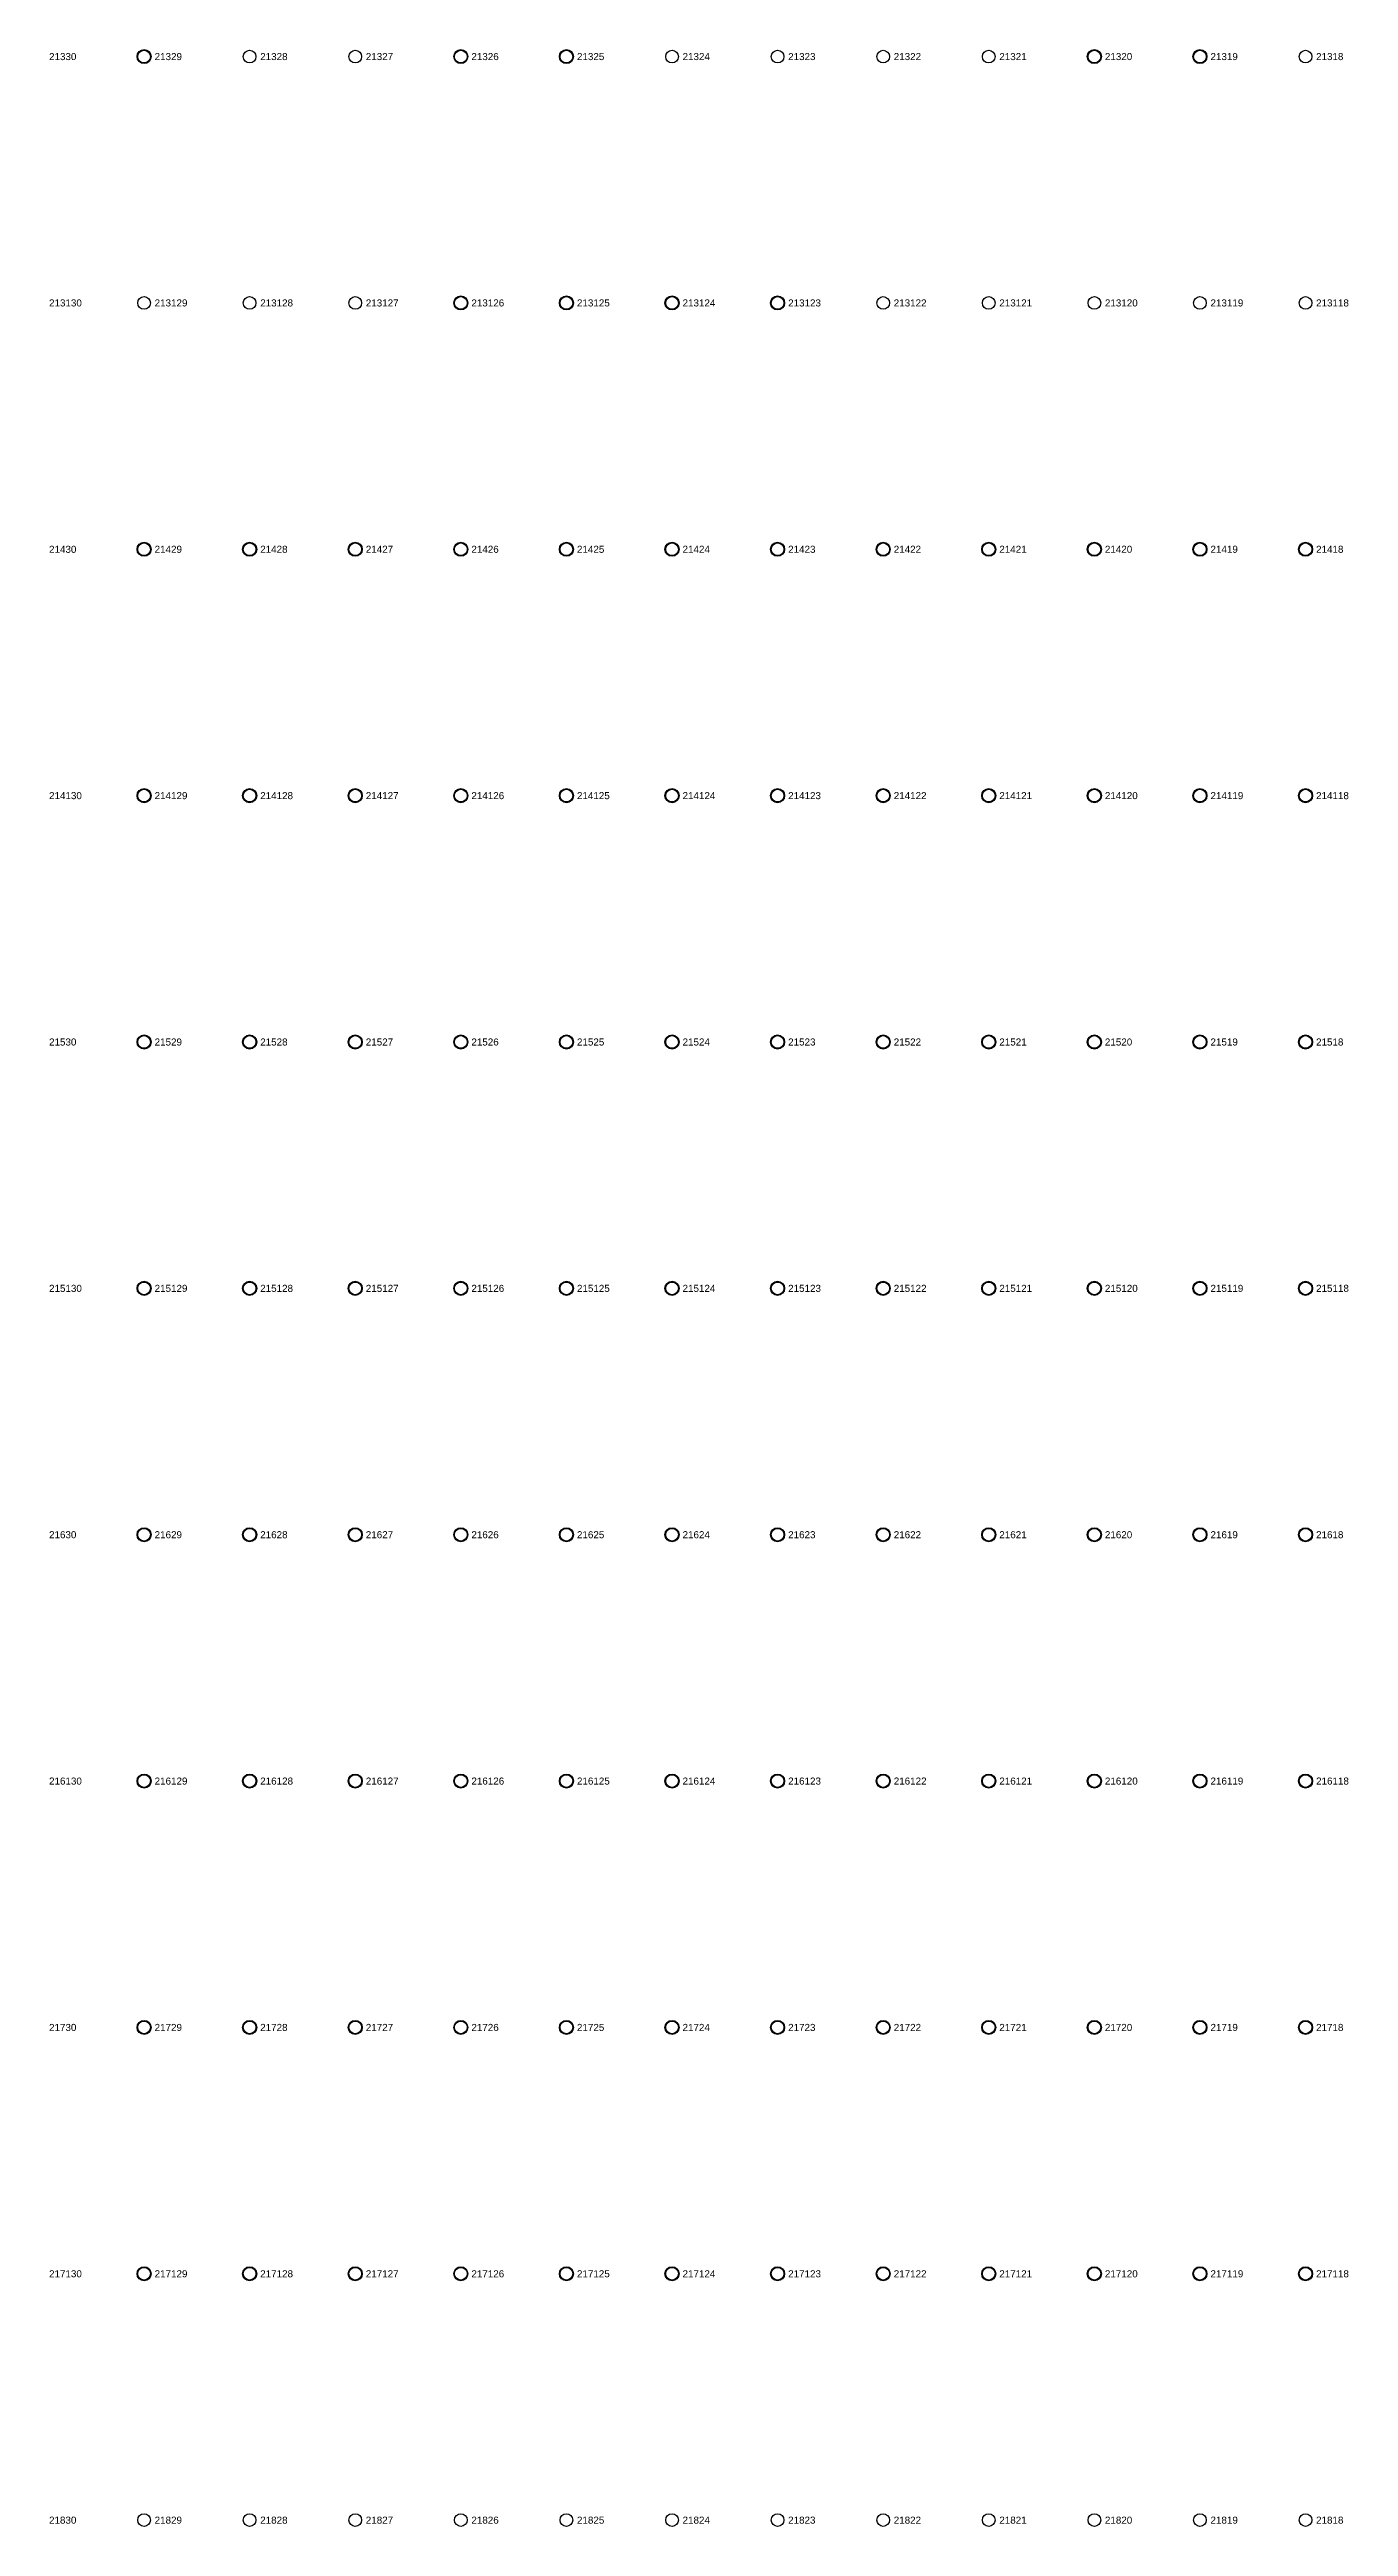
# Model space of a CAD drawing. Extents: x -5 to 376, y -217 to 241.
# Drawn here: x 233.1 to 280, y -94.9 to -5.5 of the extents above; entities that cross this region are included whole.
import ezdxf

# ---------------------------------------------------------------- set-up
doc = ezdxf.new("R2010")
doc.units = 0
for name, color, linetype in [('FIXTURE_INTERFACE_PIN', 4, 'CONTINUOUS'), ('GROUND_INTERFACE_PIN', 6, 'CONTINUOUS'), ('TESTER_INTERFACE_PIN', 144, 'CONTINUOUS'), ('TESTER_INTERFACE_PIN_LABEL', 144, 'CONTINUOUS')]:
    doc.layers.add(name, color=color, linetype=linetype)
doc.styles.get("Standard").update_dxf_attribs({"font": 'arial.ttf'})

msp = doc.modelspace()

# ---------------------------------------------------------------- linework, layer by layer
at = {"layer": 'FIXTURE_INTERFACE_PIN'}
for centre in [(236.50194, -5.7785), (247.93194, -5.7785), (251.74194, -5.7785), (270.79194, -5.7785), (274.60194, -5.7785), (247.93194, -14.6685), (251.74194, -14.6685), (255.55194, -14.6685), (259.36194, -14.6685), (236.50194, -23.5585), (240.31194, -23.5585), (244.12194, -23.5585), (247.93194, -23.5585), (251.74194, -23.5585), (255.55194, -23.5585), (259.36194, -23.5585), (263.17194, -23.5585), (266.98194, -23.5585), (278.41194, -23.5585), (236.50194, -32.4485), (240.31194, -32.4485), (244.12194, -32.4485), (247.93194, -32.4485), (251.74194, -32.4485), (255.55194, -32.4485), (259.36194, -32.4485), (263.17194, -32.4485), (266.98194, -32.4485), (278.41194, -32.4485), (236.50194, -41.3385), (240.31194, -41.3385), (244.12194, -41.3385), (247.93194, -41.3385), (251.74194, -41.3385), (255.55194, -41.3385), (259.36194, -41.3385), (263.17194, -41.3385), (266.98194, -41.3385), (278.41194, -41.3385), (236.50194, -50.2285), (240.31194, -50.2285), (244.12194, -50.2285), (247.93194, -50.2285), (251.74194, -50.2285), (255.55194, -50.2285), (259.36194, -50.2285), (263.17194, -50.2285), (266.98194, -50.2285), (278.41194, -50.2285), (236.50194, -59.1185), (240.31194, -59.1185), (244.12194, -59.1185), (247.93194, -59.1185), (251.74194, -59.1185), (255.55194, -59.1185), (259.36194, -59.1185), (263.17194, -59.1185), (266.98194, -59.1185), (278.41194, -59.1185), (236.50194, -68.0085), (240.31194, -68.0085), (244.12194, -68.0085), (247.93194, -68.0085), (251.74194, -68.0085), (255.55194, -68.0085), (259.36194, -68.0085), (263.17194, -68.0085), (266.98194, -68.0085), (278.41194, -68.0085), (236.50194, -76.8985), (240.31194, -76.8985), (244.12194, -76.8985), (247.93194, -76.8985), (251.74194, -76.8985), (255.55194, -76.8985), (259.36194, -76.8985), (263.17194, -76.8985), (266.98194, -76.8985), (278.41194, -76.8985), (236.50194, -85.7885), (240.31194, -85.7885), (244.12194, -85.7885), (247.93194, -85.7885), (251.74194, -85.7885), (255.55194, -85.7885), (259.36194, -85.7885), (263.17194, -85.7885), (266.98194, -85.7885), (278.41194, -85.7885)]:
    msp.add_circle(centre, 0.254, dxfattribs=at)
at = {"layer": 'GROUND_INTERFACE_PIN'}
for centre in [(270.79194, -23.5585), (274.60194, -23.5585), (270.79194, -32.4485), (274.60194, -32.4485), (270.79194, -41.3385), (274.60194, -41.3385), (270.79194, -50.2285), (274.60194, -50.2285), (270.79194, -59.1185), (274.60194, -59.1185), (270.79194, -68.0085), (274.60194, -68.0085), (270.79194, -76.8985), (274.60194, -76.8985), (270.79194, -85.7885), (274.60194, -85.7885)]:
    msp.add_circle(centre, 0.254, dxfattribs=at)
at = {"layer": 'TESTER_INTERFACE_PIN'}
for centre in [(236.50194, -5.7785), (240.31194, -5.7785), (244.12194, -5.7785), (247.93194, -5.7785), (251.74194, -5.7785), (255.55194, -5.7785), (259.36194, -5.7785), (263.17194, -5.7785), (266.98194, -5.7785), (270.79194, -5.7785), (274.60194, -5.7785), (278.41194, -5.7785), (236.50194, -14.6685), (240.31194, -14.6685), (244.12194, -14.6685), (247.93194, -14.6685), (251.74194, -14.6685), (255.55194, -14.6685), (259.36194, -14.6685), (263.17194, -14.6685), (266.98194, -14.6685), (270.79194, -14.6685), (274.60194, -14.6685), (278.41194, -14.6685), (236.50194, -23.5585), (240.31194, -23.5585), (244.12194, -23.5585), (247.93194, -23.5585), (251.74194, -23.5585), (255.55194, -23.5585), (259.36194, -23.5585), (263.17194, -23.5585), (266.98194, -23.5585), (270.79194, -23.5585), (274.60194, -23.5585), (278.41194, -23.5585), (236.50194, -32.4485), (240.31194, -32.4485), (244.12194, -32.4485), (247.93194, -32.4485), (251.74194, -32.4485), (255.55194, -32.4485), (259.36194, -32.4485), (263.17194, -32.4485), (266.98194, -32.4485), (270.79194, -32.4485), (274.60194, -32.4485), (278.41194, -32.4485), (236.50194, -41.3385), (240.31194, -41.3385), (244.12194, -41.3385), (247.93194, -41.3385), (251.74194, -41.3385), (255.55194, -41.3385), (259.36194, -41.3385), (263.17194, -41.3385), (266.98194, -41.3385), (270.79194, -41.3385), (274.60194, -41.3385), (278.41194, -41.3385), (236.50194, -50.2285), (240.31194, -50.2285), (244.12194, -50.2285), (247.93194, -50.2285), (251.74194, -50.2285), (255.55194, -50.2285), (259.36194, -50.2285), (263.17194, -50.2285), (266.98194, -50.2285), (270.79194, -50.2285), (274.60194, -50.2285), (278.41194, -50.2285), (236.50194, -59.1185), (240.31194, -59.1185), (244.12194, -59.1185), (247.93194, -59.1185), (251.74194, -59.1185), (255.55194, -59.1185), (259.36194, -59.1185), (263.17194, -59.1185), (266.98194, -59.1185), (270.79194, -59.1185), (274.60194, -59.1185), (278.41194, -59.1185), (236.50194, -68.0085), (240.31194, -68.0085), (244.12194, -68.0085), (247.93194, -68.0085), (251.74194, -68.0085), (255.55194, -68.0085), (259.36194, -68.0085), (263.17194, -68.0085), (266.98194, -68.0085), (270.79194, -68.0085), (274.60194, -68.0085), (278.41194, -68.0085), (236.50194, -76.8985), (240.31194, -76.8985), (244.12194, -76.8985), (247.93194, -76.8985), (251.74194, -76.8985), (255.55194, -76.8985), (259.36194, -76.8985), (263.17194, -76.8985), (266.98194, -76.8985), (270.79194, -76.8985), (274.60194, -76.8985), (278.41194, -76.8985), (236.50194, -85.7885), (240.31194, -85.7885), (244.12194, -85.7885), (247.93194, -85.7885), (251.74194, -85.7885), (255.55194, -85.7885), (259.36194, -85.7885), (263.17194, -85.7885), (266.98194, -85.7885), (270.79194, -85.7885), (274.60194, -85.7885), (278.41194, -85.7885), (236.50194, -94.6785), (240.31194, -94.6785), (244.12194, -94.6785), (247.93194, -94.6785), (251.74194, -94.6785), (255.55194, -94.6785), (259.36194, -94.6785), (263.17194, -94.6785), (266.98194, -94.6785), (270.79194, -94.6785), (274.60194, -94.6785), (278.41194, -94.6785)]:
    msp.add_circle(centre, 0.2286, dxfattribs=at)

# ---------------------------------------------------------------- texts
at = {"layer": 'TESTER_INTERFACE_PIN_LABEL'}
for s, p in [('21330', (233.07294, -5.9055)), ('21329', (236.88294, -5.9055)), ('21328', (240.69294, -5.9055)), ('21327', (244.50294, -5.9055)), ('21326', (248.31294, -5.9055)), ('21325', (252.12294, -5.9055)), ('21324', (255.93294, -5.9055)), ('21323', (259.74294, -5.9055)), ('21322', (263.55294, -5.9055)), ('21321', (267.36294, -5.9055)), ('21320', (271.17294, -5.9055)), ('21319', (274.98294, -5.9055)), ('21318', (278.79294, -5.9055)), ('213130', (233.07294, -14.7955)), ('213129', (236.88294, -14.7955)), ('213128', (240.69294, -14.7955)), ('213127', (244.50294, -14.7955)), ('213126', (248.31294, -14.7955)), ('213125', (252.12294, -14.7955)), ('213124', (255.93294, -14.7955)), ('213123', (259.74294, -14.7955)), ('213122', (263.55294, -14.7955)), ('213121', (267.36294, -14.7955)), ('213120', (271.17294, -14.7955)), ('213119', (274.98294, -14.7955)), ('213118', (278.79294, -14.7955)), ('21430', (233.07294, -23.6855)), ('21429', (236.88294, -23.6855)), ('21428', (240.69294, -23.6855)), ('21427', (244.50294, -23.6855)), ('21426', (248.31294, -23.6855)), ('21425', (252.12294, -23.6855)), ('21424', (255.93294, -23.6855)), ('21423', (259.74294, -23.6855)), ('21422', (263.55294, -23.6855)), ('21421', (267.36294, -23.6855)), ('21420', (271.17294, -23.6855)), ('21419', (274.98294, -23.6855)), ('21418', (278.79294, -23.6855)), ('214130', (233.07294, -32.5755)), ('214129', (236.88294, -32.5755)), ('214128', (240.69294, -32.5755)), ('214127', (244.50294, -32.5755)), ('214126', (248.31294, -32.5755)), ('214125', (252.12294, -32.5755)), ('214124', (255.93294, -32.5755)), ('214123', (259.74294, -32.5755)), ('214122', (263.55294, -32.5755)), ('214121', (267.36294, -32.5755)), ('214120', (271.17294, -32.5755)), ('214119', (274.98294, -32.5755)), ('214118', (278.79294, -32.5755)), ('21530', (233.07294, -41.4655)), ('21529', (236.88294, -41.4655)), ('21528', (240.69294, -41.4655)), ('21527', (244.50294, -41.4655)), ('21526', (248.31294, -41.4655)), ('21525', (252.12294, -41.4655)), ('21524', (255.93294, -41.4655)), ('21523', (259.74294, -41.4655)), ('21522', (263.55294, -41.4655)), ('21521', (267.36294, -41.4655)), ('21520', (271.17294, -41.4655)), ('21519', (274.98294, -41.4655)), ('21518', (278.79294, -41.4655)), ('215130', (233.07294, -50.3555)), ('215129', (236.88294, -50.3555)), ('215128', (240.69294, -50.3555)), ('215127', (244.50294, -50.3555)), ('215126', (248.31294, -50.3555)), ('215125', (252.12294, -50.3555)), ('215124', (255.93294, -50.3555)), ('215123', (259.74294, -50.3555)), ('215122', (263.55294, -50.3555)), ('215121', (267.36294, -50.3555)), ('215120', (271.17294, -50.3555)), ('215119', (274.98294, -50.3555)), ('215118', (278.79294, -50.3555)), ('21630', (233.07294, -59.2455)), ('21629', (236.88294, -59.2455)), ('21628', (240.69294, -59.2455)), ('21627', (244.50294, -59.2455)), ('21626', (248.31294, -59.2455)), ('21625', (252.12294, -59.2455)), ('21624', (255.93294, -59.2455)), ('21623', (259.74294, -59.2455)), ('21622', (263.55294, -59.2455)), ('21621', (267.36294, -59.2455)), ('21620', (271.17294, -59.2455)), ('21619', (274.98294, -59.2455)), ('21618', (278.79294, -59.2455)), ('216130', (233.07294, -68.1355)), ('216129', (236.88294, -68.1355)), ('216128', (240.69294, -68.1355)), ('216127', (244.50294, -68.1355)), ('216126', (248.31294, -68.1355)), ('216125', (252.12294, -68.1355)), ('216124', (255.93294, -68.1355)), ('216123', (259.74294, -68.1355)), ('216122', (263.55294, -68.1355)), ('216121', (267.36294, -68.1355)), ('216120', (271.17294, -68.1355)), ('216119', (274.98294, -68.1355)), ('216118', (278.79294, -68.1355)), ('21730', (233.07294, -77.0255)), ('21729', (236.88294, -77.0255)), ('21728', (240.69294, -77.0255)), ('21727', (244.50294, -77.0255)), ('21726', (248.31294, -77.0255)), ('21725', (252.12294, -77.0255)), ('21724', (255.93294, -77.0255)), ('21723', (259.74294, -77.0255)), ('21722', (263.55294, -77.0255)), ('21721', (267.36294, -77.0255)), ('21720', (271.17294, -77.0255)), ('21719', (274.98294, -77.0255)), ('21718', (278.79294, -77.0255)), ('217130', (233.07294, -85.9155)), ('217129', (236.88294, -85.9155)), ('217128', (240.69294, -85.9155)), ('217127', (244.50294, -85.9155)), ('217126', (248.31294, -85.9155)), ('217125', (252.12294, -85.9155)), ('217124', (255.93294, -85.9155)), ('217123', (259.74294, -85.9155)), ('217122', (263.55294, -85.9155)), ('217121', (267.36294, -85.9155)), ('217120', (271.17294, -85.9155)), ('217119', (274.98294, -85.9155)), ('217118', (278.79294, -85.9155)), ('21830', (233.07294, -94.8055)), ('21829', (236.88294, -94.8055)), ('21828', (240.69294, -94.8055)), ('21827', (244.50294, -94.8055)), ('21826', (248.31294, -94.8055)), ('21825', (252.12294, -94.8055)), ('21824', (255.93294, -94.8055)), ('21823', (259.74294, -94.8055)), ('21822', (263.55294, -94.8055)), ('21821', (267.36294, -94.8055)), ('21820', (271.17294, -94.8055)), ('21819', (274.98294, -94.8055)), ('21818', (278.79294, -94.8055))]:
    msp.add_text(s, height=0.254, dxfattribs=at).set_placement(p)

doc.saveas('drawing.dxf')
